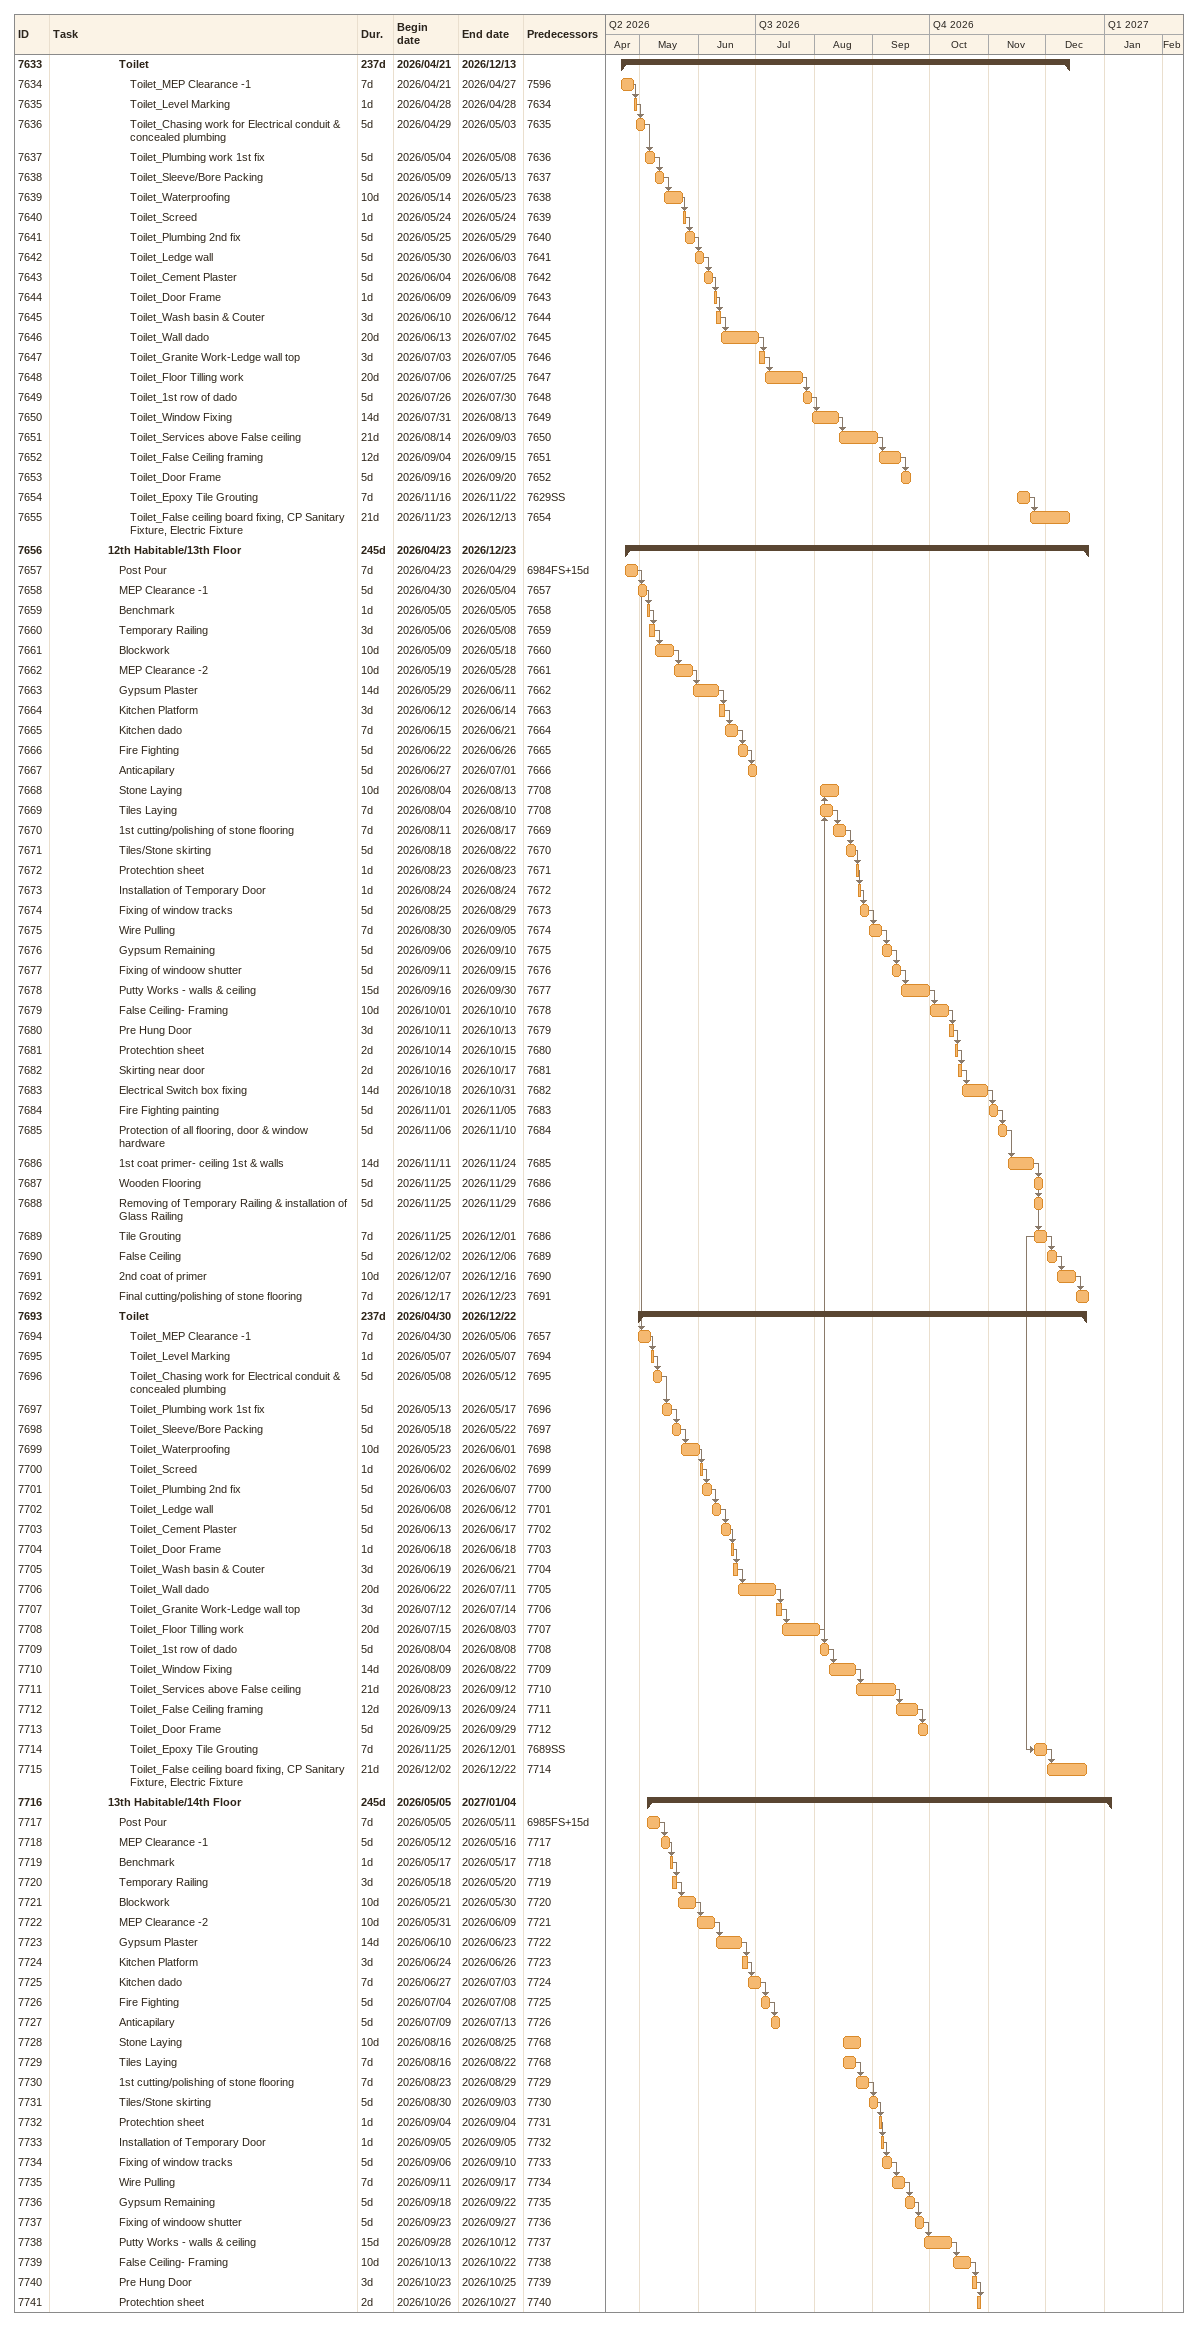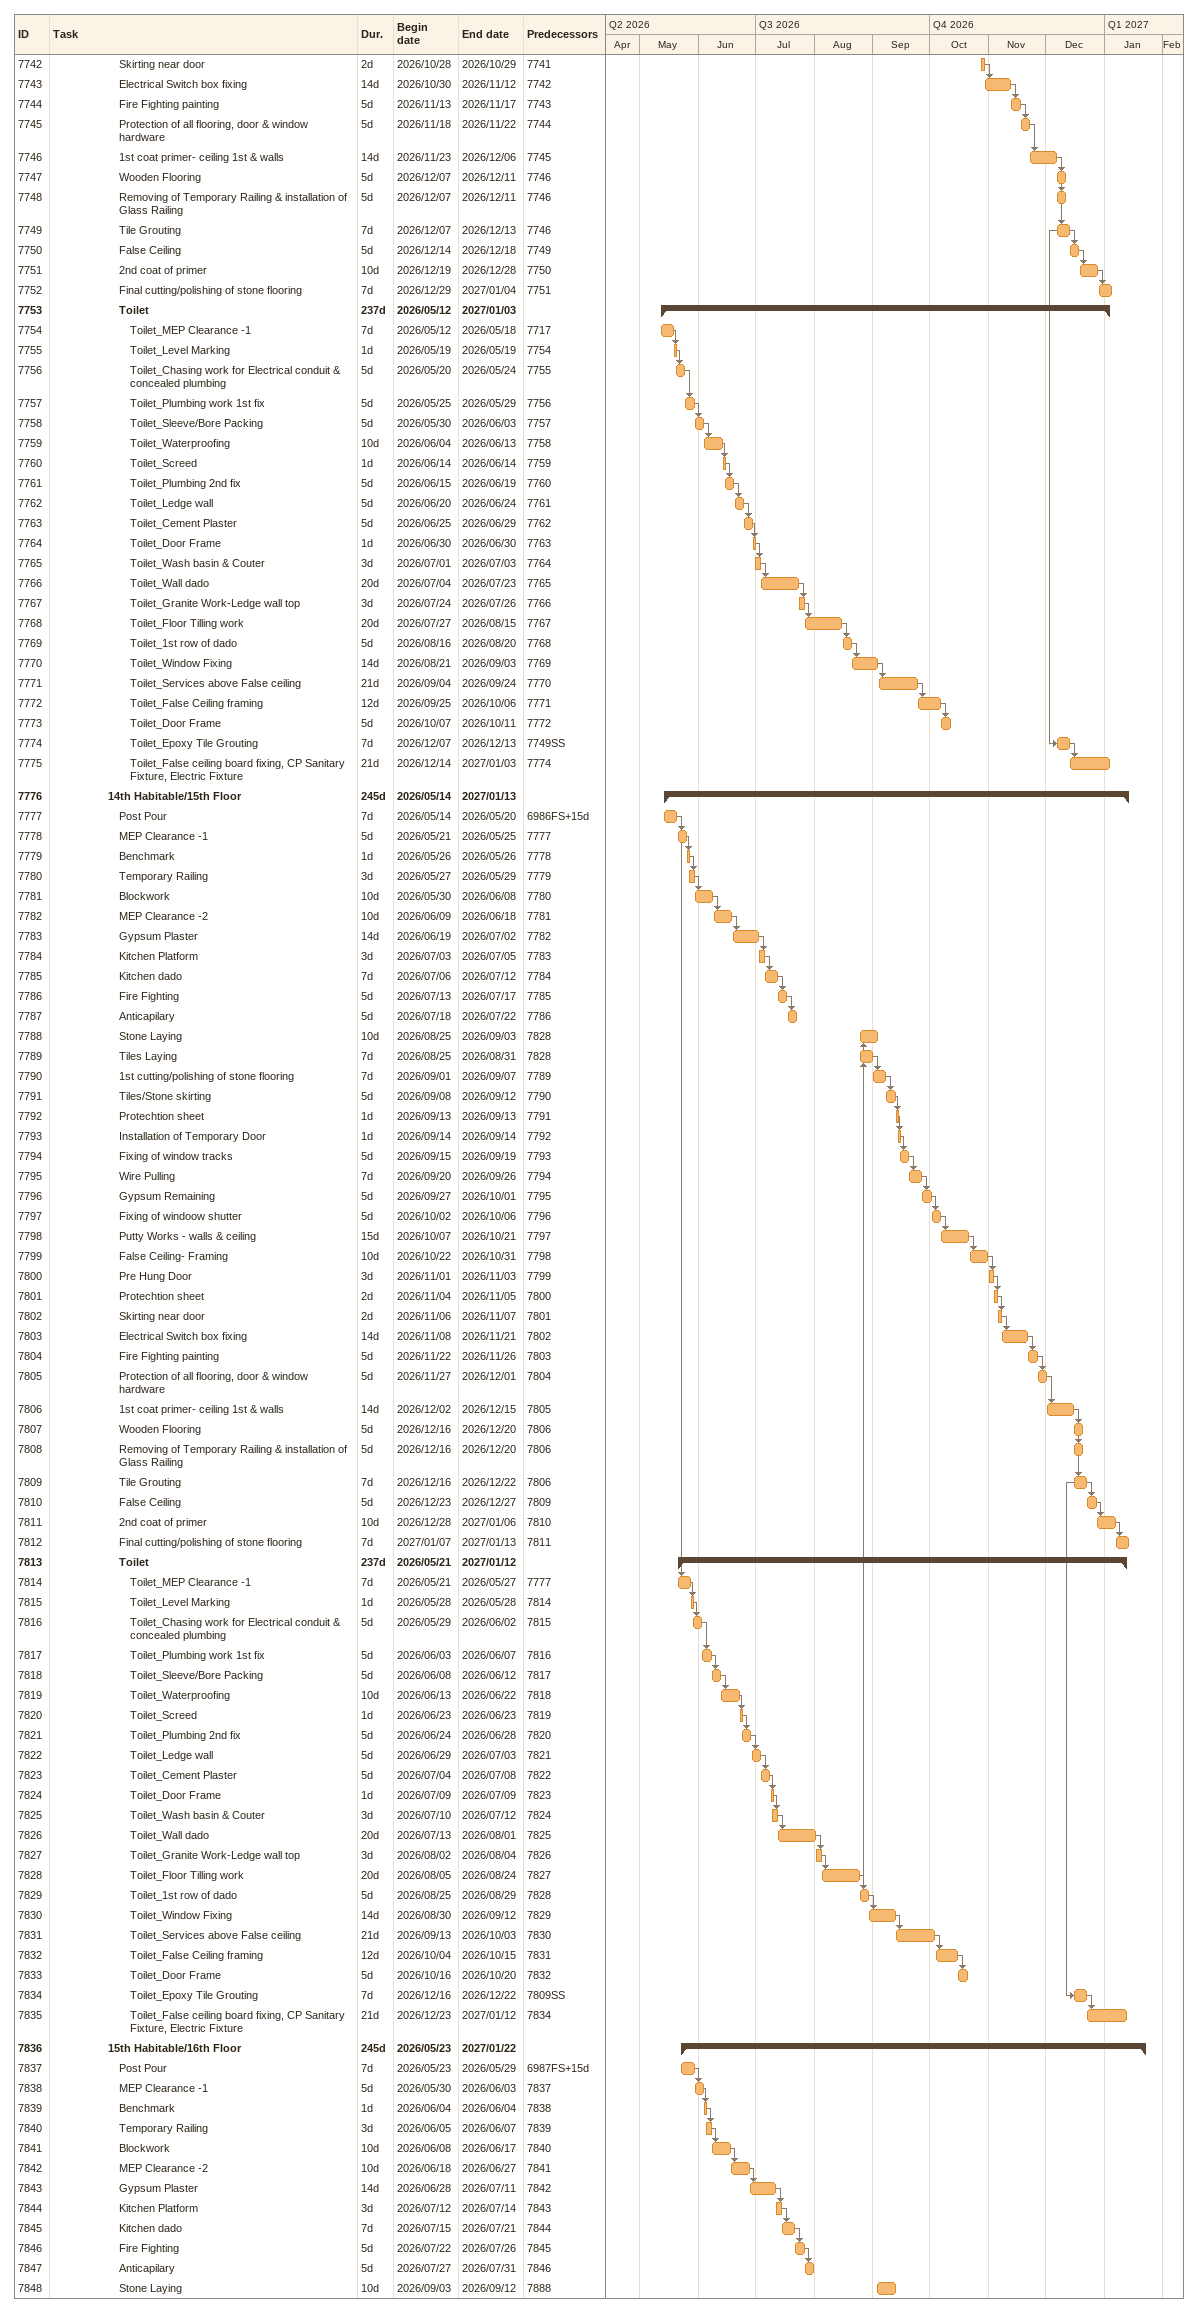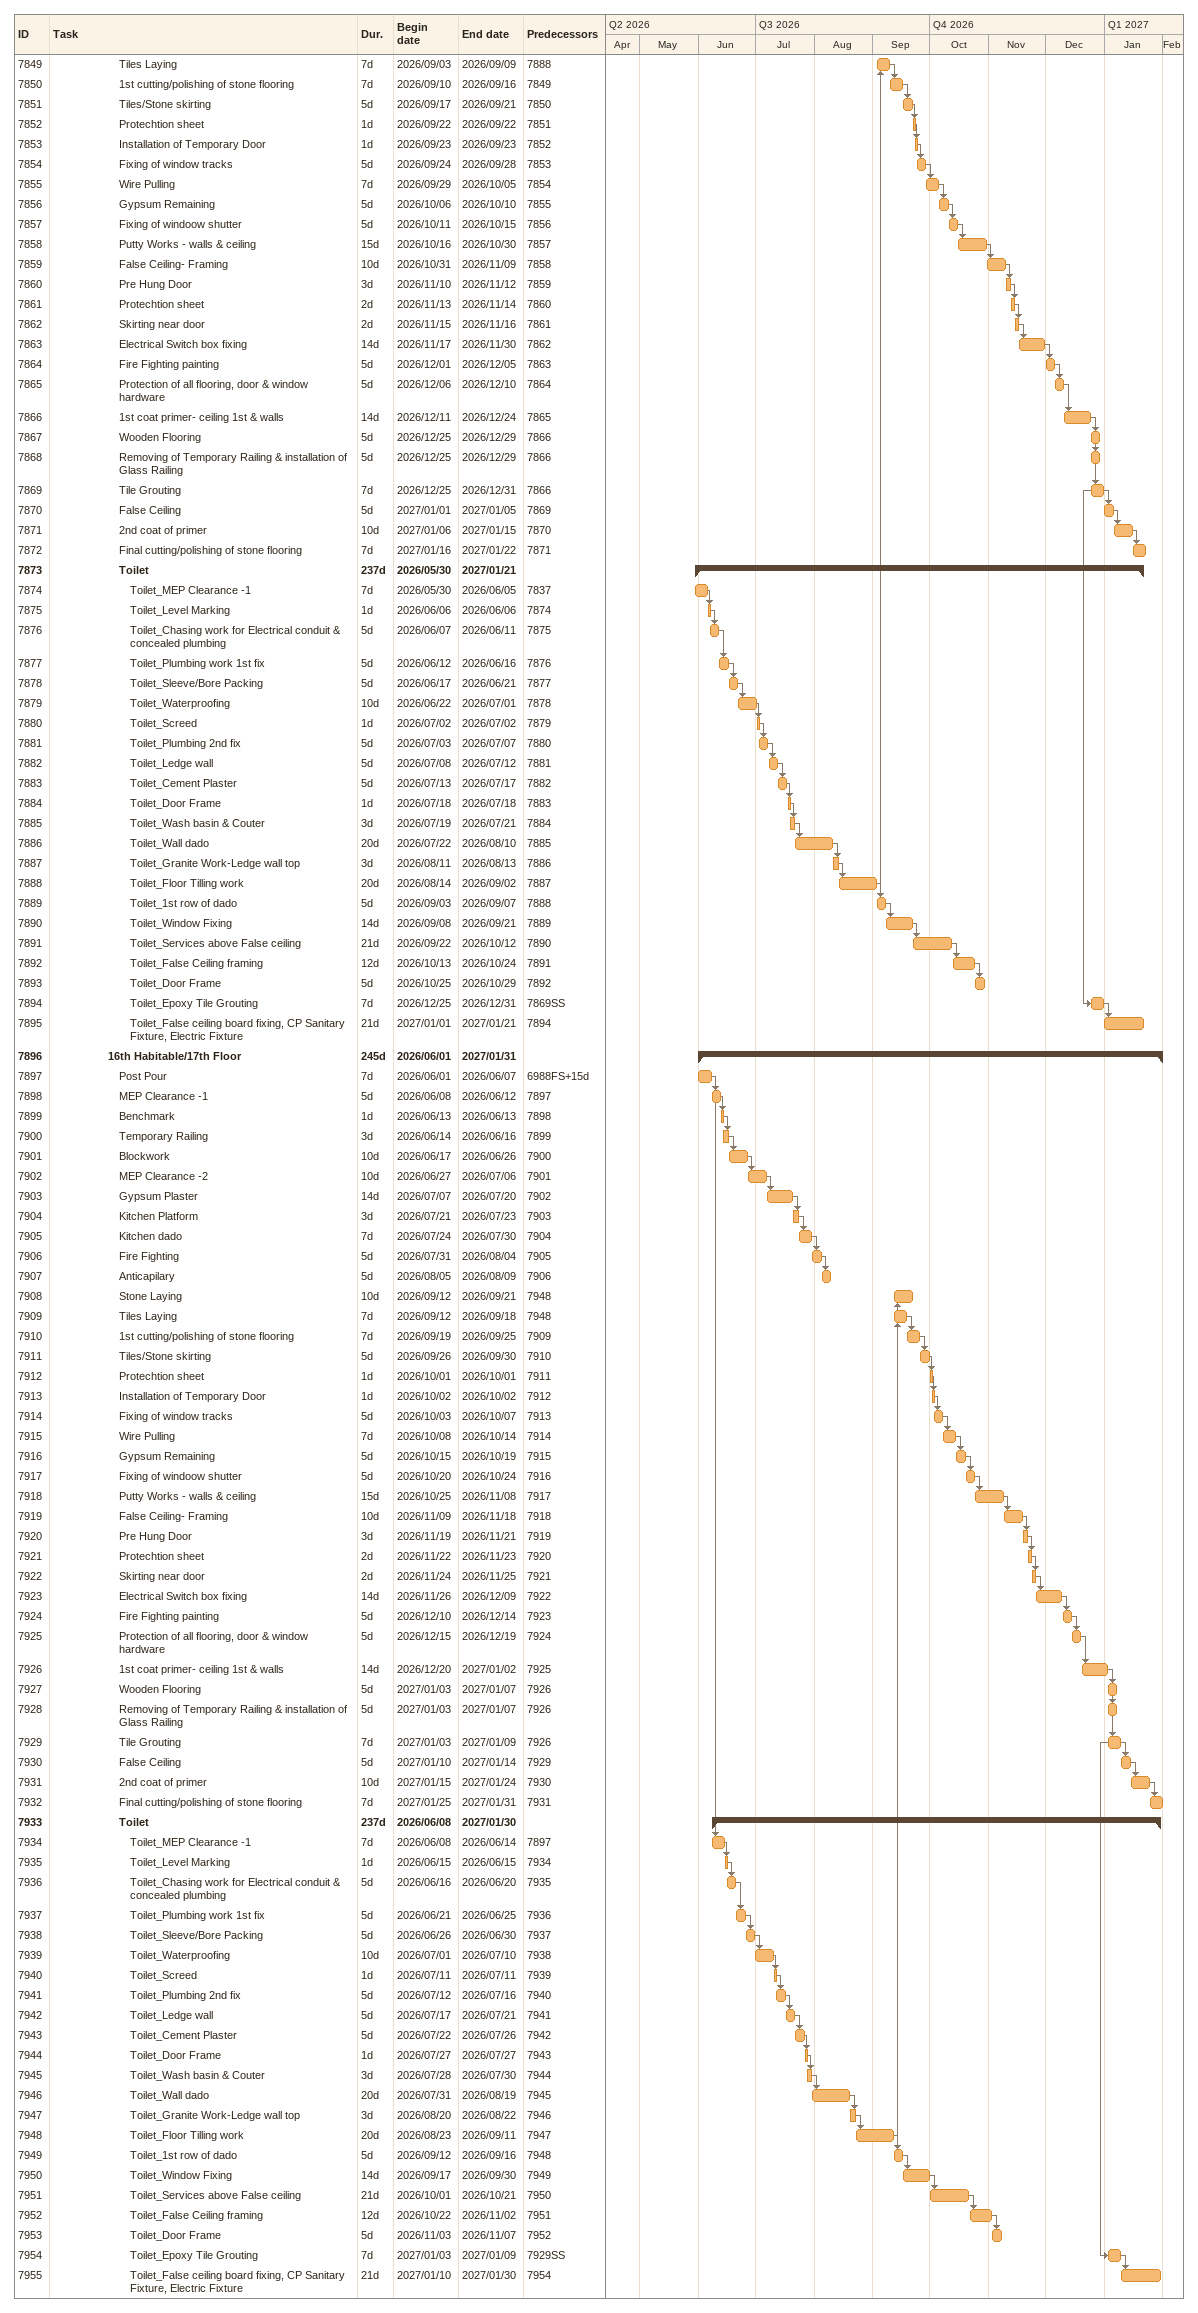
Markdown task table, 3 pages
| ID | Level | Task | Duration | Start | Finish | Predecessors |
|---|---|---|---|---|---|---|
| 7633 | 7 | **Toilet** | 237d | 2026-04-21 | 2026-12-13 |  |
| 7634 | 8 | Toilet_MEP Clearance -1 | 7d | 2026-04-21 | 2026-04-27 | 7596 |
| 7635 | 8 | Toilet_Level Marking | 1d | 2026-04-28 | 2026-04-28 | 7634 |
| 7636 | 8 | Toilet_Chasing work for Electrical conduit & concealed plumbing | 5d | 2026-04-29 | 2026-05-03 | 7635 |
| 7637 | 8 | Toilet_Plumbing work 1st fix | 5d | 2026-05-04 | 2026-05-08 | 7636 |
| 7638 | 8 | Toilet_Sleeve/Bore Packing | 5d | 2026-05-09 | 2026-05-13 | 7637 |
| 7639 | 8 | Toilet_Waterproofing | 10d | 2026-05-14 | 2026-05-23 | 7638 |
| 7640 | 8 | Toilet_Screed | 1d | 2026-05-24 | 2026-05-24 | 7639 |
| 7641 | 8 | Toilet_Plumbing 2nd fix | 5d | 2026-05-25 | 2026-05-29 | 7640 |
| 7642 | 8 | Toilet_Ledge wall | 5d | 2026-05-30 | 2026-06-03 | 7641 |
| 7643 | 8 | Toilet_Cement Plaster | 5d | 2026-06-04 | 2026-06-08 | 7642 |
| 7644 | 8 | Toilet_Door Frame | 1d | 2026-06-09 | 2026-06-09 | 7643 |
| 7645 | 8 | Toilet_Wash basin & Couter | 3d | 2026-06-10 | 2026-06-12 | 7644 |
| 7646 | 8 | Toilet_Wall dado | 20d | 2026-06-13 | 2026-07-02 | 7645 |
| 7647 | 8 | Toilet_Granite Work-Ledge wall top | 3d | 2026-07-03 | 2026-07-05 | 7646 |
| 7648 | 8 | Toilet_Floor Tilling work | 20d | 2026-07-06 | 2026-07-25 | 7647 |
| 7649 | 8 | Toilet_1st row of dado | 5d | 2026-07-26 | 2026-07-30 | 7648 |
| 7650 | 8 | Toilet_Window Fixing | 14d | 2026-07-31 | 2026-08-13 | 7649 |
| 7651 | 8 | Toilet_Services above False ceiling | 21d | 2026-08-14 | 2026-09-03 | 7650 |
| 7652 | 8 | Toilet_False Ceiling framing | 12d | 2026-09-04 | 2026-09-15 | 7651 |
| 7653 | 8 | Toilet_Door Frame | 5d | 2026-09-16 | 2026-09-20 | 7652 |
| 7654 | 8 | Toilet_Epoxy Tile Grouting | 7d | 2026-11-16 | 2026-11-22 | 7629SS |
| 7655 | 8 | Toilet_False ceiling board fixing, CP Sanitary Fixture, Electric Fixture | 21d | 2026-11-23 | 2026-12-13 | 7654 |
| 7656 | 6 | **12th Habitable/13th Floor** | 245d | 2026-04-23 | 2026-12-23 |  |
| 7657 | 7 | Post Pour | 7d | 2026-04-23 | 2026-04-29 | 6984FS+15d |
| 7658 | 7 | MEP Clearance -1 | 5d | 2026-04-30 | 2026-05-04 | 7657 |
| 7659 | 7 | Benchmark | 1d | 2026-05-05 | 2026-05-05 | 7658 |
| 7660 | 7 | Temporary Railing | 3d | 2026-05-06 | 2026-05-08 | 7659 |
| 7661 | 7 | Blockwork | 10d | 2026-05-09 | 2026-05-18 | 7660 |
| 7662 | 7 | MEP Clearance -2 | 10d | 2026-05-19 | 2026-05-28 | 7661 |
| 7663 | 7 | Gypsum Plaster | 14d | 2026-05-29 | 2026-06-11 | 7662 |
| 7664 | 7 | Kitchen Platform | 3d | 2026-06-12 | 2026-06-14 | 7663 |
| 7665 | 7 | Kitchen dado | 7d | 2026-06-15 | 2026-06-21 | 7664 |
| 7666 | 7 | Fire Fighting | 5d | 2026-06-22 | 2026-06-26 | 7665 |
| 7667 | 7 | Anticapilary | 5d | 2026-06-27 | 2026-07-01 | 7666 |
| 7668 | 7 | Stone Laying | 10d | 2026-08-04 | 2026-08-13 | 7708 |
| 7669 | 7 | Tiles Laying | 7d | 2026-08-04 | 2026-08-10 | 7708 |
| 7670 | 7 | 1st cutting/polishing of stone flooring | 7d | 2026-08-11 | 2026-08-17 | 7669 |
| 7671 | 7 | Tiles/Stone skirting | 5d | 2026-08-18 | 2026-08-22 | 7670 |
| 7672 | 7 | Protechtion sheet | 1d | 2026-08-23 | 2026-08-23 | 7671 |
| 7673 | 7 | Installation of Temporary Door | 1d | 2026-08-24 | 2026-08-24 | 7672 |
| 7674 | 7 | Fixing of window tracks | 5d | 2026-08-25 | 2026-08-29 | 7673 |
| 7675 | 7 | Wire Pulling | 7d | 2026-08-30 | 2026-09-05 | 7674 |
| 7676 | 7 | Gypsum Remaining | 5d | 2026-09-06 | 2026-09-10 | 7675 |
| 7677 | 7 | Fixing of windoow shutter | 5d | 2026-09-11 | 2026-09-15 | 7676 |
| 7678 | 7 | Putty Works - walls & ceiling | 15d | 2026-09-16 | 2026-09-30 | 7677 |
| 7679 | 7 | False Ceiling- Framing | 10d | 2026-10-01 | 2026-10-10 | 7678 |
| 7680 | 7 | Pre Hung Door | 3d | 2026-10-11 | 2026-10-13 | 7679 |
| 7681 | 7 | Protechtion sheet | 2d | 2026-10-14 | 2026-10-15 | 7680 |
| 7682 | 7 | Skirting near door | 2d | 2026-10-16 | 2026-10-17 | 7681 |
| 7683 | 7 | Electrical Switch box fixing | 14d | 2026-10-18 | 2026-10-31 | 7682 |
| 7684 | 7 | Fire Fighting painting | 5d | 2026-11-01 | 2026-11-05 | 7683 |
| 7685 | 7 | Protection of all flooring, door & window hardware | 5d | 2026-11-06 | 2026-11-10 | 7684 |
| 7686 | 7 | 1st coat primer- ceiling 1st & walls | 14d | 2026-11-11 | 2026-11-24 | 7685 |
| 7687 | 7 | Wooden Flooring | 5d | 2026-11-25 | 2026-11-29 | 7686 |
| 7688 | 7 | Removing of Temporary Railing & installation of Glass Railing | 5d | 2026-11-25 | 2026-11-29 | 7686 |
| 7689 | 7 | Tile Grouting | 7d | 2026-11-25 | 2026-12-01 | 7686 |
| 7690 | 7 | False Ceiling | 5d | 2026-12-02 | 2026-12-06 | 7689 |
| 7691 | 7 | 2nd coat of primer | 10d | 2026-12-07 | 2026-12-16 | 7690 |
| 7692 | 7 | Final cutting/polishing of stone flooring | 7d | 2026-12-17 | 2026-12-23 | 7691 |
| 7693 | 7 | **Toilet** | 237d | 2026-04-30 | 2026-12-22 |  |
| 7694 | 8 | Toilet_MEP Clearance -1 | 7d | 2026-04-30 | 2026-05-06 | 7657 |
| 7695 | 8 | Toilet_Level Marking | 1d | 2026-05-07 | 2026-05-07 | 7694 |
| 7696 | 8 | Toilet_Chasing work for Electrical conduit & concealed plumbing | 5d | 2026-05-08 | 2026-05-12 | 7695 |
| 7697 | 8 | Toilet_Plumbing work 1st fix | 5d | 2026-05-13 | 2026-05-17 | 7696 |
| 7698 | 8 | Toilet_Sleeve/Bore Packing | 5d | 2026-05-18 | 2026-05-22 | 7697 |
| 7699 | 8 | Toilet_Waterproofing | 10d | 2026-05-23 | 2026-06-01 | 7698 |
| 7700 | 8 | Toilet_Screed | 1d | 2026-06-02 | 2026-06-02 | 7699 |
| 7701 | 8 | Toilet_Plumbing 2nd fix | 5d | 2026-06-03 | 2026-06-07 | 7700 |
| 7702 | 8 | Toilet_Ledge wall | 5d | 2026-06-08 | 2026-06-12 | 7701 |
| 7703 | 8 | Toilet_Cement Plaster | 5d | 2026-06-13 | 2026-06-17 | 7702 |
| 7704 | 8 | Toilet_Door Frame | 1d | 2026-06-18 | 2026-06-18 | 7703 |
| 7705 | 8 | Toilet_Wash basin & Couter | 3d | 2026-06-19 | 2026-06-21 | 7704 |
| 7706 | 8 | Toilet_Wall dado | 20d | 2026-06-22 | 2026-07-11 | 7705 |
| 7707 | 8 | Toilet_Granite Work-Ledge wall top | 3d | 2026-07-12 | 2026-07-14 | 7706 |
| 7708 | 8 | Toilet_Floor Tilling work | 20d | 2026-07-15 | 2026-08-03 | 7707 |
| 7709 | 8 | Toilet_1st row of dado | 5d | 2026-08-04 | 2026-08-08 | 7708 |
| 7710 | 8 | Toilet_Window Fixing | 14d | 2026-08-09 | 2026-08-22 | 7709 |
| 7711 | 8 | Toilet_Services above False ceiling | 21d | 2026-08-23 | 2026-09-12 | 7710 |
| 7712 | 8 | Toilet_False Ceiling framing | 12d | 2026-09-13 | 2026-09-24 | 7711 |
| 7713 | 8 | Toilet_Door Frame | 5d | 2026-09-25 | 2026-09-29 | 7712 |
| 7714 | 8 | Toilet_Epoxy Tile Grouting | 7d | 2026-11-25 | 2026-12-01 | 7689SS |
| 7715 | 8 | Toilet_False ceiling board fixing, CP Sanitary Fixture, Electric Fixture | 21d | 2026-12-02 | 2026-12-22 | 7714 |
| 7716 | 6 | **13th Habitable/14th Floor** | 245d | 2026-05-05 | 2027-01-04 |  |
| 7717 | 7 | Post Pour | 7d | 2026-05-05 | 2026-05-11 | 6985FS+15d |
| 7718 | 7 | MEP Clearance -1 | 5d | 2026-05-12 | 2026-05-16 | 7717 |
| 7719 | 7 | Benchmark | 1d | 2026-05-17 | 2026-05-17 | 7718 |
| 7720 | 7 | Temporary Railing | 3d | 2026-05-18 | 2026-05-20 | 7719 |
| 7721 | 7 | Blockwork | 10d | 2026-05-21 | 2026-05-30 | 7720 |
| 7722 | 7 | MEP Clearance -2 | 10d | 2026-05-31 | 2026-06-09 | 7721 |
| 7723 | 7 | Gypsum Plaster | 14d | 2026-06-10 | 2026-06-23 | 7722 |
| 7724 | 7 | Kitchen Platform | 3d | 2026-06-24 | 2026-06-26 | 7723 |
| 7725 | 7 | Kitchen dado | 7d | 2026-06-27 | 2026-07-03 | 7724 |
| 7726 | 7 | Fire Fighting | 5d | 2026-07-04 | 2026-07-08 | 7725 |
| 7727 | 7 | Anticapilary | 5d | 2026-07-09 | 2026-07-13 | 7726 |
| 7728 | 7 | Stone Laying | 10d | 2026-08-16 | 2026-08-25 | 7768 |
| 7729 | 7 | Tiles Laying | 7d | 2026-08-16 | 2026-08-22 | 7768 |
| 7730 | 7 | 1st cutting/polishing of stone flooring | 7d | 2026-08-23 | 2026-08-29 | 7729 |
| 7731 | 7 | Tiles/Stone skirting | 5d | 2026-08-30 | 2026-09-03 | 7730 |
| 7732 | 7 | Protechtion sheet | 1d | 2026-09-04 | 2026-09-04 | 7731 |
| 7733 | 7 | Installation of Temporary Door | 1d | 2026-09-05 | 2026-09-05 | 7732 |
| 7734 | 7 | Fixing of window tracks | 5d | 2026-09-06 | 2026-09-10 | 7733 |
| 7735 | 7 | Wire Pulling | 7d | 2026-09-11 | 2026-09-17 | 7734 |
| 7736 | 7 | Gypsum Remaining | 5d | 2026-09-18 | 2026-09-22 | 7735 |
| 7737 | 7 | Fixing of windoow shutter | 5d | 2026-09-23 | 2026-09-27 | 7736 |
| 7738 | 7 | Putty Works - walls & ceiling | 15d | 2026-09-28 | 2026-10-12 | 7737 |
| 7739 | 7 | False Ceiling- Framing | 10d | 2026-10-13 | 2026-10-22 | 7738 |
| 7740 | 7 | Pre Hung Door | 3d | 2026-10-23 | 2026-10-25 | 7739 |
| 7741 | 7 | Protechtion sheet | 2d | 2026-10-26 | 2026-10-27 | 7740 |
| 7742 | 7 | Skirting near door | 2d | 2026-10-28 | 2026-10-29 | 7741 |
| 7743 | 7 | Electrical Switch box fixing | 14d | 2026-10-30 | 2026-11-12 | 7742 |
| 7744 | 7 | Fire Fighting painting | 5d | 2026-11-13 | 2026-11-17 | 7743 |
| 7745 | 7 | Protection of all flooring, door & window hardware | 5d | 2026-11-18 | 2026-11-22 | 7744 |
| 7746 | 7 | 1st coat primer- ceiling 1st & walls | 14d | 2026-11-23 | 2026-12-06 | 7745 |
| 7747 | 7 | Wooden Flooring | 5d | 2026-12-07 | 2026-12-11 | 7746 |
| 7748 | 7 | Removing of Temporary Railing & installation of Glass Railing | 5d | 2026-12-07 | 2026-12-11 | 7746 |
| 7749 | 7 | Tile Grouting | 7d | 2026-12-07 | 2026-12-13 | 7746 |
| 7750 | 7 | False Ceiling | 5d | 2026-12-14 | 2026-12-18 | 7749 |
| 7751 | 7 | 2nd coat of primer | 10d | 2026-12-19 | 2026-12-28 | 7750 |
| 7752 | 7 | Final cutting/polishing of stone flooring | 7d | 2026-12-29 | 2027-01-04 | 7751 |
| 7753 | 7 | **Toilet** | 237d | 2026-05-12 | 2027-01-03 |  |
| 7754 | 8 | Toilet_MEP Clearance -1 | 7d | 2026-05-12 | 2026-05-18 | 7717 |
| 7755 | 8 | Toilet_Level Marking | 1d | 2026-05-19 | 2026-05-19 | 7754 |
| 7756 | 8 | Toilet_Chasing work for Electrical conduit & concealed plumbing | 5d | 2026-05-20 | 2026-05-24 | 7755 |
| 7757 | 8 | Toilet_Plumbing work 1st fix | 5d | 2026-05-25 | 2026-05-29 | 7756 |
| 7758 | 8 | Toilet_Sleeve/Bore Packing | 5d | 2026-05-30 | 2026-06-03 | 7757 |
| 7759 | 8 | Toilet_Waterproofing | 10d | 2026-06-04 | 2026-06-13 | 7758 |
| 7760 | 8 | Toilet_Screed | 1d | 2026-06-14 | 2026-06-14 | 7759 |
| 7761 | 8 | Toilet_Plumbing 2nd fix | 5d | 2026-06-15 | 2026-06-19 | 7760 |
| 7762 | 8 | Toilet_Ledge wall | 5d | 2026-06-20 | 2026-06-24 | 7761 |
| 7763 | 8 | Toilet_Cement Plaster | 5d | 2026-06-25 | 2026-06-29 | 7762 |
| 7764 | 8 | Toilet_Door Frame | 1d | 2026-06-30 | 2026-06-30 | 7763 |
| 7765 | 8 | Toilet_Wash basin & Couter | 3d | 2026-07-01 | 2026-07-03 | 7764 |
| 7766 | 8 | Toilet_Wall dado | 20d | 2026-07-04 | 2026-07-23 | 7765 |
| 7767 | 8 | Toilet_Granite Work-Ledge wall top | 3d | 2026-07-24 | 2026-07-26 | 7766 |
| 7768 | 8 | Toilet_Floor Tilling work | 20d | 2026-07-27 | 2026-08-15 | 7767 |
| 7769 | 8 | Toilet_1st row of dado | 5d | 2026-08-16 | 2026-08-20 | 7768 |
| 7770 | 8 | Toilet_Window Fixing | 14d | 2026-08-21 | 2026-09-03 | 7769 |
| 7771 | 8 | Toilet_Services above False ceiling | 21d | 2026-09-04 | 2026-09-24 | 7770 |
| 7772 | 8 | Toilet_False Ceiling framing | 12d | 2026-09-25 | 2026-10-06 | 7771 |
| 7773 | 8 | Toilet_Door Frame | 5d | 2026-10-07 | 2026-10-11 | 7772 |
| 7774 | 8 | Toilet_Epoxy Tile Grouting | 7d | 2026-12-07 | 2026-12-13 | 7749SS |
| 7775 | 8 | Toilet_False ceiling board fixing, CP Sanitary Fixture, Electric Fixture | 21d | 2026-12-14 | 2027-01-03 | 7774 |
| 7776 | 6 | **14th Habitable/15th Floor** | 245d | 2026-05-14 | 2027-01-13 |  |
| 7777 | 7 | Post Pour | 7d | 2026-05-14 | 2026-05-20 | 6986FS+15d |
| 7778 | 7 | MEP Clearance -1 | 5d | 2026-05-21 | 2026-05-25 | 7777 |
| 7779 | 7 | Benchmark | 1d | 2026-05-26 | 2026-05-26 | 7778 |
| 7780 | 7 | Temporary Railing | 3d | 2026-05-27 | 2026-05-29 | 7779 |
| 7781 | 7 | Blockwork | 10d | 2026-05-30 | 2026-06-08 | 7780 |
| 7782 | 7 | MEP Clearance -2 | 10d | 2026-06-09 | 2026-06-18 | 7781 |
| 7783 | 7 | Gypsum Plaster | 14d | 2026-06-19 | 2026-07-02 | 7782 |
| 7784 | 7 | Kitchen Platform | 3d | 2026-07-03 | 2026-07-05 | 7783 |
| 7785 | 7 | Kitchen dado | 7d | 2026-07-06 | 2026-07-12 | 7784 |
| 7786 | 7 | Fire Fighting | 5d | 2026-07-13 | 2026-07-17 | 7785 |
| 7787 | 7 | Anticapilary | 5d | 2026-07-18 | 2026-07-22 | 7786 |
| 7788 | 7 | Stone Laying | 10d | 2026-08-25 | 2026-09-03 | 7828 |
| 7789 | 7 | Tiles Laying | 7d | 2026-08-25 | 2026-08-31 | 7828 |
| 7790 | 7 | 1st cutting/polishing of stone flooring | 7d | 2026-09-01 | 2026-09-07 | 7789 |
| 7791 | 7 | Tiles/Stone skirting | 5d | 2026-09-08 | 2026-09-12 | 7790 |
| 7792 | 7 | Protechtion sheet | 1d | 2026-09-13 | 2026-09-13 | 7791 |
| 7793 | 7 | Installation of Temporary Door | 1d | 2026-09-14 | 2026-09-14 | 7792 |
| 7794 | 7 | Fixing of window tracks | 5d | 2026-09-15 | 2026-09-19 | 7793 |
| 7795 | 7 | Wire Pulling | 7d | 2026-09-20 | 2026-09-26 | 7794 |
| 7796 | 7 | Gypsum Remaining | 5d | 2026-09-27 | 2026-10-01 | 7795 |
| 7797 | 7 | Fixing of windoow shutter | 5d | 2026-10-02 | 2026-10-06 | 7796 |
| 7798 | 7 | Putty Works - walls & ceiling | 15d | 2026-10-07 | 2026-10-21 | 7797 |
| 7799 | 7 | False Ceiling- Framing | 10d | 2026-10-22 | 2026-10-31 | 7798 |
| 7800 | 7 | Pre Hung Door | 3d | 2026-11-01 | 2026-11-03 | 7799 |
| 7801 | 7 | Protechtion sheet | 2d | 2026-11-04 | 2026-11-05 | 7800 |
| 7802 | 7 | Skirting near door | 2d | 2026-11-06 | 2026-11-07 | 7801 |
| 7803 | 7 | Electrical Switch box fixing | 14d | 2026-11-08 | 2026-11-21 | 7802 |
| 7804 | 7 | Fire Fighting painting | 5d | 2026-11-22 | 2026-11-26 | 7803 |
| 7805 | 7 | Protection of all flooring, door & window hardware | 5d | 2026-11-27 | 2026-12-01 | 7804 |
| 7806 | 7 | 1st coat primer- ceiling 1st & walls | 14d | 2026-12-02 | 2026-12-15 | 7805 |
| 7807 | 7 | Wooden Flooring | 5d | 2026-12-16 | 2026-12-20 | 7806 |
| 7808 | 7 | Removing of Temporary Railing & installation of Glass Railing | 5d | 2026-12-16 | 2026-12-20 | 7806 |
| 7809 | 7 | Tile Grouting | 7d | 2026-12-16 | 2026-12-22 | 7806 |
| 7810 | 7 | False Ceiling | 5d | 2026-12-23 | 2026-12-27 | 7809 |
| 7811 | 7 | 2nd coat of primer | 10d | 2026-12-28 | 2027-01-06 | 7810 |
| 7812 | 7 | Final cutting/polishing of stone flooring | 7d | 2027-01-07 | 2027-01-13 | 7811 |
| 7813 | 7 | **Toilet** | 237d | 2026-05-21 | 2027-01-12 |  |
| 7814 | 8 | Toilet_MEP Clearance -1 | 7d | 2026-05-21 | 2026-05-27 | 7777 |
| 7815 | 8 | Toilet_Level Marking | 1d | 2026-05-28 | 2026-05-28 | 7814 |
| 7816 | 8 | Toilet_Chasing work for Electrical conduit & concealed plumbing | 5d | 2026-05-29 | 2026-06-02 | 7815 |
| 7817 | 8 | Toilet_Plumbing work 1st fix | 5d | 2026-06-03 | 2026-06-07 | 7816 |
| 7818 | 8 | Toilet_Sleeve/Bore Packing | 5d | 2026-06-08 | 2026-06-12 | 7817 |
| 7819 | 8 | Toilet_Waterproofing | 10d | 2026-06-13 | 2026-06-22 | 7818 |
| 7820 | 8 | Toilet_Screed | 1d | 2026-06-23 | 2026-06-23 | 7819 |
| 7821 | 8 | Toilet_Plumbing 2nd fix | 5d | 2026-06-24 | 2026-06-28 | 7820 |
| 7822 | 8 | Toilet_Ledge wall | 5d | 2026-06-29 | 2026-07-03 | 7821 |
| 7823 | 8 | Toilet_Cement Plaster | 5d | 2026-07-04 | 2026-07-08 | 7822 |
| 7824 | 8 | Toilet_Door Frame | 1d | 2026-07-09 | 2026-07-09 | 7823 |
| 7825 | 8 | Toilet_Wash basin & Couter | 3d | 2026-07-10 | 2026-07-12 | 7824 |
| 7826 | 8 | Toilet_Wall dado | 20d | 2026-07-13 | 2026-08-01 | 7825 |
| 7827 | 8 | Toilet_Granite Work-Ledge wall top | 3d | 2026-08-02 | 2026-08-04 | 7826 |
| 7828 | 8 | Toilet_Floor Tilling work | 20d | 2026-08-05 | 2026-08-24 | 7827 |
| 7829 | 8 | Toilet_1st row of dado | 5d | 2026-08-25 | 2026-08-29 | 7828 |
| 7830 | 8 | Toilet_Window Fixing | 14d | 2026-08-30 | 2026-09-12 | 7829 |
| 7831 | 8 | Toilet_Services above False ceiling | 21d | 2026-09-13 | 2026-10-03 | 7830 |
| 7832 | 8 | Toilet_False Ceiling framing | 12d | 2026-10-04 | 2026-10-15 | 7831 |
| 7833 | 8 | Toilet_Door Frame | 5d | 2026-10-16 | 2026-10-20 | 7832 |
| 7834 | 8 | Toilet_Epoxy Tile Grouting | 7d | 2026-12-16 | 2026-12-22 | 7809SS |
| 7835 | 8 | Toilet_False ceiling board fixing, CP Sanitary Fixture, Electric Fixture | 21d | 2026-12-23 | 2027-01-12 | 7834 |
| 7836 | 6 | **15th Habitable/16th Floor** | 245d | 2026-05-23 | 2027-01-22 |  |
| 7837 | 7 | Post Pour | 7d | 2026-05-23 | 2026-05-29 | 6987FS+15d |
| 7838 | 7 | MEP Clearance -1 | 5d | 2026-05-30 | 2026-06-03 | 7837 |
| 7839 | 7 | Benchmark | 1d | 2026-06-04 | 2026-06-04 | 7838 |
| 7840 | 7 | Temporary Railing | 3d | 2026-06-05 | 2026-06-07 | 7839 |
| 7841 | 7 | Blockwork | 10d | 2026-06-08 | 2026-06-17 | 7840 |
| 7842 | 7 | MEP Clearance -2 | 10d | 2026-06-18 | 2026-06-27 | 7841 |
| 7843 | 7 | Gypsum Plaster | 14d | 2026-06-28 | 2026-07-11 | 7842 |
| 7844 | 7 | Kitchen Platform | 3d | 2026-07-12 | 2026-07-14 | 7843 |
| 7845 | 7 | Kitchen dado | 7d | 2026-07-15 | 2026-07-21 | 7844 |
| 7846 | 7 | Fire Fighting | 5d | 2026-07-22 | 2026-07-26 | 7845 |
| 7847 | 7 | Anticapilary | 5d | 2026-07-27 | 2026-07-31 | 7846 |
| 7848 | 7 | Stone Laying | 10d | 2026-09-03 | 2026-09-12 | 7888 |
| 7849 | 7 | Tiles Laying | 7d | 2026-09-03 | 2026-09-09 | 7888 |
| 7850 | 7 | 1st cutting/polishing of stone flooring | 7d | 2026-09-10 | 2026-09-16 | 7849 |
| 7851 | 7 | Tiles/Stone skirting | 5d | 2026-09-17 | 2026-09-21 | 7850 |
| 7852 | 7 | Protechtion sheet | 1d | 2026-09-22 | 2026-09-22 | 7851 |
| 7853 | 7 | Installation of Temporary Door | 1d | 2026-09-23 | 2026-09-23 | 7852 |
| 7854 | 7 | Fixing of window tracks | 5d | 2026-09-24 | 2026-09-28 | 7853 |
| 7855 | 7 | Wire Pulling | 7d | 2026-09-29 | 2026-10-05 | 7854 |
| 7856 | 7 | Gypsum Remaining | 5d | 2026-10-06 | 2026-10-10 | 7855 |
| 7857 | 7 | Fixing of windoow shutter | 5d | 2026-10-11 | 2026-10-15 | 7856 |
| 7858 | 7 | Putty Works - walls & ceiling | 15d | 2026-10-16 | 2026-10-30 | 7857 |
| 7859 | 7 | False Ceiling- Framing | 10d | 2026-10-31 | 2026-11-09 | 7858 |
| 7860 | 7 | Pre Hung Door | 3d | 2026-11-10 | 2026-11-12 | 7859 |
| 7861 | 7 | Protechtion sheet | 2d | 2026-11-13 | 2026-11-14 | 7860 |
| 7862 | 7 | Skirting near door | 2d | 2026-11-15 | 2026-11-16 | 7861 |
| 7863 | 7 | Electrical Switch box fixing | 14d | 2026-11-17 | 2026-11-30 | 7862 |
| 7864 | 7 | Fire Fighting painting | 5d | 2026-12-01 | 2026-12-05 | 7863 |
| 7865 | 7 | Protection of all flooring, door & window hardware | 5d | 2026-12-06 | 2026-12-10 | 7864 |
| 7866 | 7 | 1st coat primer- ceiling 1st & walls | 14d | 2026-12-11 | 2026-12-24 | 7865 |
| 7867 | 7 | Wooden Flooring | 5d | 2026-12-25 | 2026-12-29 | 7866 |
| 7868 | 7 | Removing of Temporary Railing & installation of Glass Railing | 5d | 2026-12-25 | 2026-12-29 | 7866 |
| 7869 | 7 | Tile Grouting | 7d | 2026-12-25 | 2026-12-31 | 7866 |
| 7870 | 7 | False Ceiling | 5d | 2027-01-01 | 2027-01-05 | 7869 |
| 7871 | 7 | 2nd coat of primer | 10d | 2027-01-06 | 2027-01-15 | 7870 |
| 7872 | 7 | Final cutting/polishing of stone flooring | 7d | 2027-01-16 | 2027-01-22 | 7871 |
| 7873 | 7 | **Toilet** | 237d | 2026-05-30 | 2027-01-21 |  |
| 7874 | 8 | Toilet_MEP Clearance -1 | 7d | 2026-05-30 | 2026-06-05 | 7837 |
| 7875 | 8 | Toilet_Level Marking | 1d | 2026-06-06 | 2026-06-06 | 7874 |
| 7876 | 8 | Toilet_Chasing work for Electrical conduit & concealed plumbing | 5d | 2026-06-07 | 2026-06-11 | 7875 |
| 7877 | 8 | Toilet_Plumbing work 1st fix | 5d | 2026-06-12 | 2026-06-16 | 7876 |
| 7878 | 8 | Toilet_Sleeve/Bore Packing | 5d | 2026-06-17 | 2026-06-21 | 7877 |
| 7879 | 8 | Toilet_Waterproofing | 10d | 2026-06-22 | 2026-07-01 | 7878 |
| 7880 | 8 | Toilet_Screed | 1d | 2026-07-02 | 2026-07-02 | 7879 |
| 7881 | 8 | Toilet_Plumbing 2nd fix | 5d | 2026-07-03 | 2026-07-07 | 7880 |
| 7882 | 8 | Toilet_Ledge wall | 5d | 2026-07-08 | 2026-07-12 | 7881 |
| 7883 | 8 | Toilet_Cement Plaster | 5d | 2026-07-13 | 2026-07-17 | 7882 |
| 7884 | 8 | Toilet_Door Frame | 1d | 2026-07-18 | 2026-07-18 | 7883 |
| 7885 | 8 | Toilet_Wash basin & Couter | 3d | 2026-07-19 | 2026-07-21 | 7884 |
| 7886 | 8 | Toilet_Wall dado | 20d | 2026-07-22 | 2026-08-10 | 7885 |
| 7887 | 8 | Toilet_Granite Work-Ledge wall top | 3d | 2026-08-11 | 2026-08-13 | 7886 |
| 7888 | 8 | Toilet_Floor Tilling work | 20d | 2026-08-14 | 2026-09-02 | 7887 |
| 7889 | 8 | Toilet_1st row of dado | 5d | 2026-09-03 | 2026-09-07 | 7888 |
| 7890 | 8 | Toilet_Window Fixing | 14d | 2026-09-08 | 2026-09-21 | 7889 |
| 7891 | 8 | Toilet_Services above False ceiling | 21d | 2026-09-22 | 2026-10-12 | 7890 |
| 7892 | 8 | Toilet_False Ceiling framing | 12d | 2026-10-13 | 2026-10-24 | 7891 |
| 7893 | 8 | Toilet_Door Frame | 5d | 2026-10-25 | 2026-10-29 | 7892 |
| 7894 | 8 | Toilet_Epoxy Tile Grouting | 7d | 2026-12-25 | 2026-12-31 | 7869SS |
| 7895 | 8 | Toilet_False ceiling board fixing, CP Sanitary Fixture, Electric Fixture | 21d | 2027-01-01 | 2027-01-21 | 7894 |
| 7896 | 6 | **16th Habitable/17th Floor** | 245d | 2026-06-01 | 2027-01-31 |  |
| 7897 | 7 | Post Pour | 7d | 2026-06-01 | 2026-06-07 | 6988FS+15d |
| 7898 | 7 | MEP Clearance -1 | 5d | 2026-06-08 | 2026-06-12 | 7897 |
| 7899 | 7 | Benchmark | 1d | 2026-06-13 | 2026-06-13 | 7898 |
| 7900 | 7 | Temporary Railing | 3d | 2026-06-14 | 2026-06-16 | 7899 |
| 7901 | 7 | Blockwork | 10d | 2026-06-17 | 2026-06-26 | 7900 |
| 7902 | 7 | MEP Clearance -2 | 10d | 2026-06-27 | 2026-07-06 | 7901 |
| 7903 | 7 | Gypsum Plaster | 14d | 2026-07-07 | 2026-07-20 | 7902 |
| 7904 | 7 | Kitchen Platform | 3d | 2026-07-21 | 2026-07-23 | 7903 |
| 7905 | 7 | Kitchen dado | 7d | 2026-07-24 | 2026-07-30 | 7904 |
| 7906 | 7 | Fire Fighting | 5d | 2026-07-31 | 2026-08-04 | 7905 |
| 7907 | 7 | Anticapilary | 5d | 2026-08-05 | 2026-08-09 | 7906 |
| 7908 | 7 | Stone Laying | 10d | 2026-09-12 | 2026-09-21 | 7948 |
| 7909 | 7 | Tiles Laying | 7d | 2026-09-12 | 2026-09-18 | 7948 |
| 7910 | 7 | 1st cutting/polishing of stone flooring | 7d | 2026-09-19 | 2026-09-25 | 7909 |
| 7911 | 7 | Tiles/Stone skirting | 5d | 2026-09-26 | 2026-09-30 | 7910 |
| 7912 | 7 | Protechtion sheet | 1d | 2026-10-01 | 2026-10-01 | 7911 |
| 7913 | 7 | Installation of Temporary Door | 1d | 2026-10-02 | 2026-10-02 | 7912 |
| 7914 | 7 | Fixing of window tracks | 5d | 2026-10-03 | 2026-10-07 | 7913 |
| 7915 | 7 | Wire Pulling | 7d | 2026-10-08 | 2026-10-14 | 7914 |
| 7916 | 7 | Gypsum Remaining | 5d | 2026-10-15 | 2026-10-19 | 7915 |
| 7917 | 7 | Fixing of windoow shutter | 5d | 2026-10-20 | 2026-10-24 | 7916 |
| 7918 | 7 | Putty Works - walls & ceiling | 15d | 2026-10-25 | 2026-11-08 | 7917 |
| 7919 | 7 | False Ceiling- Framing | 10d | 2026-11-09 | 2026-11-18 | 7918 |
| 7920 | 7 | Pre Hung Door | 3d | 2026-11-19 | 2026-11-21 | 7919 |
| 7921 | 7 | Protechtion sheet | 2d | 2026-11-22 | 2026-11-23 | 7920 |
| 7922 | 7 | Skirting near door | 2d | 2026-11-24 | 2026-11-25 | 7921 |
| 7923 | 7 | Electrical Switch box fixing | 14d | 2026-11-26 | 2026-12-09 | 7922 |
| 7924 | 7 | Fire Fighting painting | 5d | 2026-12-10 | 2026-12-14 | 7923 |
| 7925 | 7 | Protection of all flooring, door & window hardware | 5d | 2026-12-15 | 2026-12-19 | 7924 |
| 7926 | 7 | 1st coat primer- ceiling 1st & walls | 14d | 2026-12-20 | 2027-01-02 | 7925 |
| 7927 | 7 | Wooden Flooring | 5d | 2027-01-03 | 2027-01-07 | 7926 |
| 7928 | 7 | Removing of Temporary Railing & installation of Glass Railing | 5d | 2027-01-03 | 2027-01-07 | 7926 |
| 7929 | 7 | Tile Grouting | 7d | 2027-01-03 | 2027-01-09 | 7926 |
| 7930 | 7 | False Ceiling | 5d | 2027-01-10 | 2027-01-14 | 7929 |
| 7931 | 7 | 2nd coat of primer | 10d | 2027-01-15 | 2027-01-24 | 7930 |
| 7932 | 7 | Final cutting/polishing of stone flooring | 7d | 2027-01-25 | 2027-01-31 | 7931 |
| 7933 | 7 | **Toilet** | 237d | 2026-06-08 | 2027-01-30 |  |
| 7934 | 8 | Toilet_MEP Clearance -1 | 7d | 2026-06-08 | 2026-06-14 | 7897 |
| 7935 | 8 | Toilet_Level Marking | 1d | 2026-06-15 | 2026-06-15 | 7934 |
| 7936 | 8 | Toilet_Chasing work for Electrical conduit & concealed plumbing | 5d | 2026-06-16 | 2026-06-20 | 7935 |
| 7937 | 8 | Toilet_Plumbing work 1st fix | 5d | 2026-06-21 | 2026-06-25 | 7936 |
| 7938 | 8 | Toilet_Sleeve/Bore Packing | 5d | 2026-06-26 | 2026-06-30 | 7937 |
| 7939 | 8 | Toilet_Waterproofing | 10d | 2026-07-01 | 2026-07-10 | 7938 |
| 7940 | 8 | Toilet_Screed | 1d | 2026-07-11 | 2026-07-11 | 7939 |
| 7941 | 8 | Toilet_Plumbing 2nd fix | 5d | 2026-07-12 | 2026-07-16 | 7940 |
| 7942 | 8 | Toilet_Ledge wall | 5d | 2026-07-17 | 2026-07-21 | 7941 |
| 7943 | 8 | Toilet_Cement Plaster | 5d | 2026-07-22 | 2026-07-26 | 7942 |
| 7944 | 8 | Toilet_Door Frame | 1d | 2026-07-27 | 2026-07-27 | 7943 |
| 7945 | 8 | Toilet_Wash basin & Couter | 3d | 2026-07-28 | 2026-07-30 | 7944 |
| 7946 | 8 | Toilet_Wall dado | 20d | 2026-07-31 | 2026-08-19 | 7945 |
| 7947 | 8 | Toilet_Granite Work-Ledge wall top | 3d | 2026-08-20 | 2026-08-22 | 7946 |
| 7948 | 8 | Toilet_Floor Tilling work | 20d | 2026-08-23 | 2026-09-11 | 7947 |
| 7949 | 8 | Toilet_1st row of dado | 5d | 2026-09-12 | 2026-09-16 | 7948 |
| 7950 | 8 | Toilet_Window Fixing | 14d | 2026-09-17 | 2026-09-30 | 7949 |
| 7951 | 8 | Toilet_Services above False ceiling | 21d | 2026-10-01 | 2026-10-21 | 7950 |
| 7952 | 8 | Toilet_False Ceiling framing | 12d | 2026-10-22 | 2026-11-02 | 7951 |
| 7953 | 8 | Toilet_Door Frame | 5d | 2026-11-03 | 2026-11-07 | 7952 |
| 7954 | 8 | Toilet_Epoxy Tile Grouting | 7d | 2027-01-03 | 2027-01-09 | 7929SS |
| 7955 | 8 | Toilet_False ceiling board fixing, CP Sanitary Fixture, Electric Fixture | 21d | 2027-01-10 | 2027-01-30 | 7954 |
